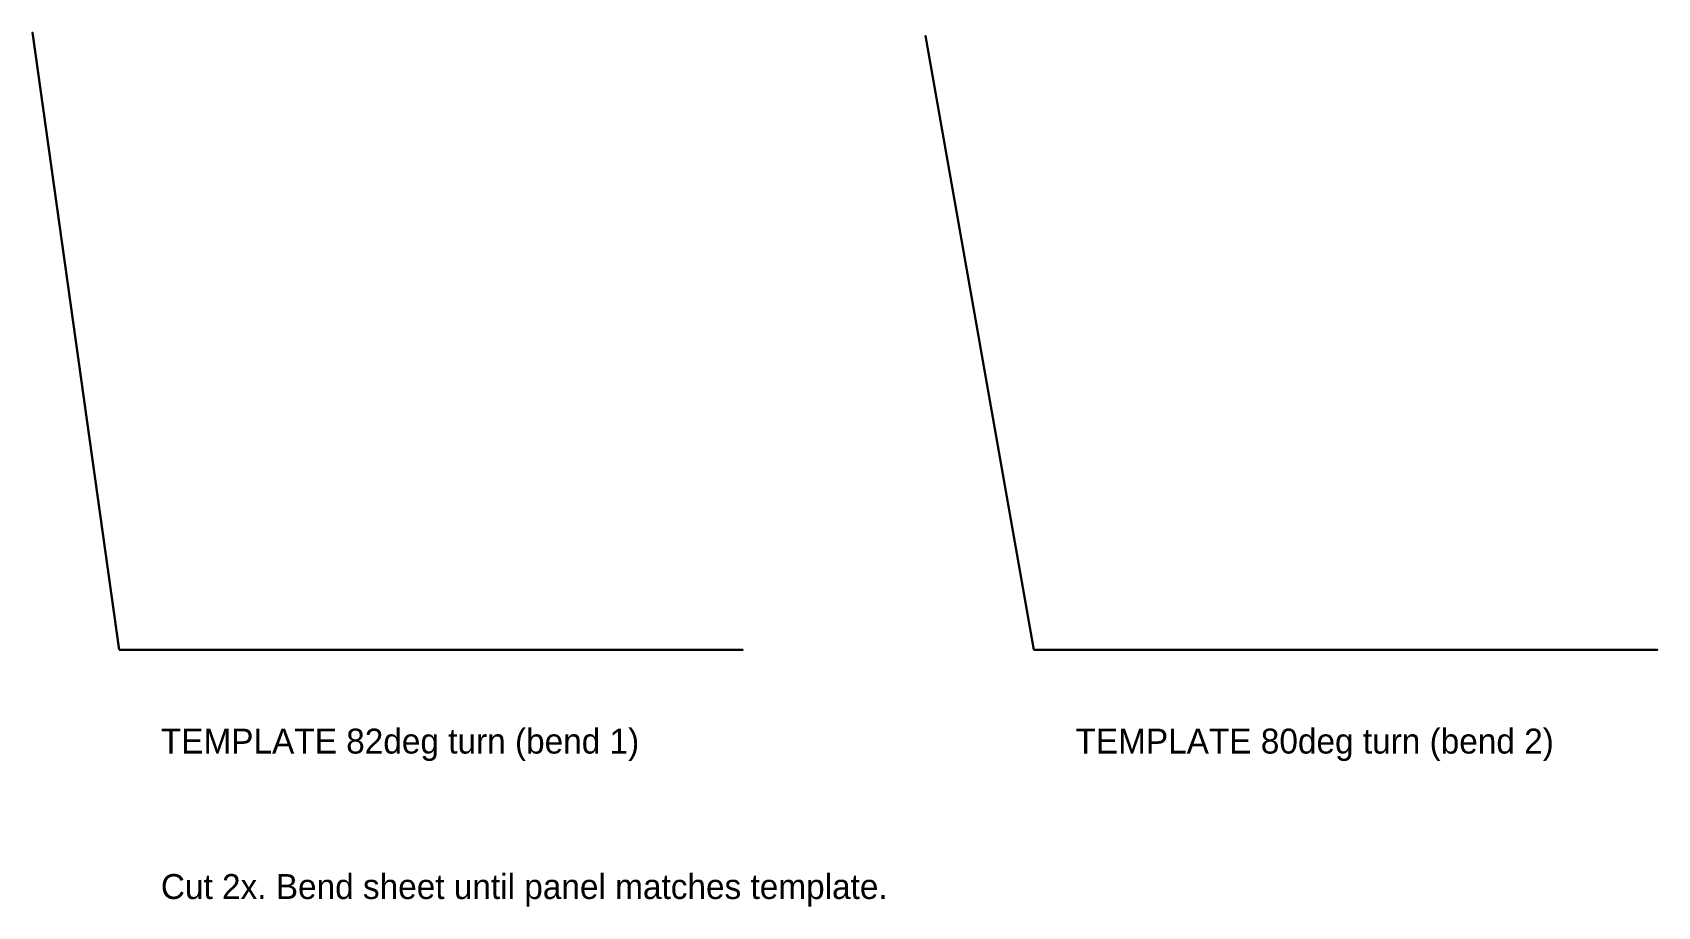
# Model space of a CAD drawing. Header units: metres. Extents: x -21 to 370, y -62 to 149.
import ezdxf

# ---------------------------------------------------------------- set-up
doc = ezdxf.new("R2010")
doc.units = ezdxf.units.M
doc.layers.add('CUT', color=7, linetype='Continuous')
doc.layers.add('NOTE', color=4, linetype='Continuous')

msp = doc.modelspace()

# ---------------------------------------------------------------- linework, layer by layer
at = {"layer": 'CUT'}
for points in [[(0, 0), (-20.88, 148.54)], [(220, 0), (193.95, 147.72)], [(0, 0), (150, 0)], [(220, 0), (370, 0)]]:
    msp.add_lwpolyline(points, close=True, dxfattribs=at)

# ---------------------------------------------------------------- texts
at = {"layer": 'NOTE'}
for s, p in [('TEMPLATE 82deg turn (bend 1)', (10, -25)), ('TEMPLATE 80deg turn (bend 2)', (230, -25)), ('Cut 2x. Bend sheet until panel matches template.', (10, -60))]:
    msp.add_text(s, height=6, dxfattribs=at).set_placement(p)

doc.saveas('drawing.dxf')
